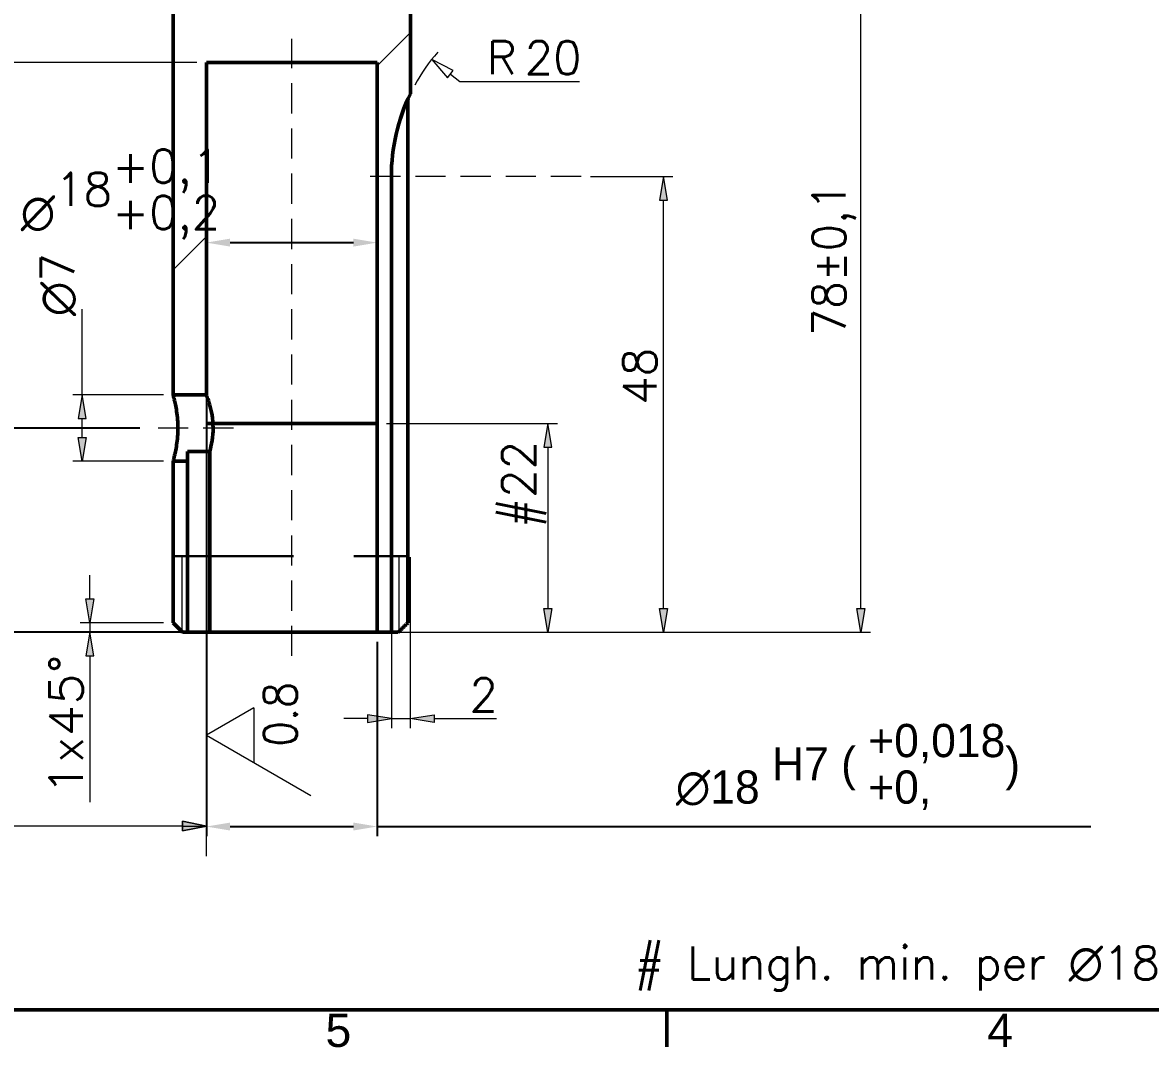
# Model space of a CAD drawing. Header units: millimetres. Extents: x 6 to 414, y 6 to 294.
# Drawn here: x 72.1 to 191, y 6 to 114 of the extents above; entities that cross this region are included whole.
import ezdxf

# ---------------------------------------------------------------- set-up
doc = ezdxf.new("R2010")
doc.units = ezdxf.units.MM
doc.linetypes.add('DASHED', pattern=[19.05, 12.7, -6.35])
doc.linetypes.add('HIDDEN2', pattern=[4.7625, 3.175, -1.5875])
doc.layers.get('0').update_dxf_attribs({"lineweight": 0, "true_color": 0xffffff})
doc.layers.get('Defpoints').update_dxf_attribs({"lineweight": 0, "true_color": 0xffffff})
for name, color, linetype, lineweight, true_color in [('Bordo_0', 7, 'Continuous', 50, 0xffffff), ('Bordo_2', 7, 'Continuous', 50, 0xffffff), ('Centro(ISO)', 7, 'Continuous', 0, 0xffffff), ('Filettatura(ISO)', 7, 'Continuous', 0, 0xffffff), ('Geometria schizzo(ISO)', 7, 'Continuous', 50, 0xffffff), ("Linea d'asse(ISO)", 7, 'Continuous', 0, 0xffffff), ('Quote(ISO)', 7, 'Continuous', 0, 0xffffff), ('Simboli(ISO)', 7, 'Continuous', 0, 0xffffff), ('Spigoli nascosti(ISO)', 7, 'DASHED', 30, 0xffffff), ('Spigoli visibili(ISO)', 7, 'Continuous', 50, 0xffffff), ('Tratteggio', 177, 'Continuous', 0, 0x3f3f7f)]:
    doc.layers.add(name, color=color, linetype=linetype, lineweight=lineweight, true_color=true_color)
doc.styles.add('EUROLLS_TESTO', font='')
doc.styles.add('Stile testo15', font='')
doc.styles.add('Stile testo43', font='')
doc.styles.add('Stile testo6', font='ARIAL.TTF')
doc.styles.get('EUROLLS_TESTO').set_extended_font_data('RomanS')
doc.styles.get('Stile testo15').set_extended_font_data('AIGDT')
doc.styles.get('Stile testo43').set_extended_font_data('RomanS')
doc.dimstyles.new('EUROLLS', dxfattribs={"dimtxt": 3.5, "dimasz": 2.5, "dimexe": 1, "dimexo": 1, "dimgap": 0.75, "dimtad": 1, "dimtxsty": 'EUROLLS_TESTO', "dimcen": 0.09, "dimclrt": 2, "dimadec": 0, "dimazin": 0, "dimtfac": 1, "dimtofl": 0, "dimtmove": 0, "dimatfit": 3, "dimfxl": 1, "dimtolj": 1, "dimarcsym": 0})

# ---------------------------------------------------------------- blocks, each defined once
blk = doc.blocks.new('Polyline_11', base_point=(112.702505, 50.782268))
at = {"layer": 'Spigoli visibili(ISO)'}
for p, q in [((111.846979, 49.945276), (111.805114, 49.904392)), ((111.888928, 49.986255), (111.846979, 49.945276)), ((111.930964, 50.02732), (111.888928, 49.986255)), ((111.973084, 50.068481), (111.930964, 50.02732)), ((112.015289, 50.109727), (111.973084, 50.068481)), ((112.057582, 50.151069), (112.015289, 50.109727)), ((112.099959, 50.192506), (112.057582, 50.151069)), ((112.142425, 50.234029), (112.099959, 50.192506)), ((112.184977, 50.275638), (112.142425, 50.234029)), ((112.227617, 50.317342), (112.184977, 50.275638)), ((112.270344, 50.359142), (112.227617, 50.317342)), ((112.313159, 50.401037), (112.270344, 50.359142)), ((112.356063, 50.443017), (112.313159, 50.401037)), ((112.399054, 50.485093), (112.356063, 50.443017)), ((112.442135, 50.527265), (112.399054, 50.485093)), ((112.485306, 50.569532), (112.442135, 50.527265)), ((112.528566, 50.611884), (112.485306, 50.569532)), ((112.571915, 50.654342), (112.528566, 50.611884)), ((112.615354, 50.696885), (112.571915, 50.654342)), ((112.658884, 50.739524), (112.615354, 50.696885)), ((112.702505, 50.782268), (112.658884, 50.739524)), ((111.721639, 49.822881), (111.680028, 49.782264)), ((111.763335, 49.863593), (111.721639, 49.822881)), ((111.805114, 49.904392), (111.763335, 49.863593))]:
    blk.add_line(p, q, dxfattribs=at)
blk = doc.blocks.new('Polyline_14', base_point=(91.455056, 74.782264))
at = {"layer": 'Spigoli visibili(ISO)'}
for p, q in [((91.455056, 74.782264), (91.46166, 74.76557)), ((91.46166, 74.76557), (91.481034, 74.715493)), ((91.481034, 74.715493), (91.512527, 74.63206)), ((91.512527, 74.63206), (91.555484, 74.515278)), ((91.555484, 74.515278), (91.608601, 74.365947)), ((91.608601, 74.365947), (91.669019, 74.187944)), ((91.669019, 74.187944), (91.733782, 73.985894)), ((91.733782, 73.985894), (91.799933, 73.764431)), ((91.799933, 73.764431), (91.866594, 73.520644)), ((91.866594, 73.520644), (91.933005, 73.250143)), ((91.933005, 73.250143), (91.995979, 72.956822)), ((91.995979, 72.956822), (92.052325, 72.64457)), ((92.052325, 72.64457), (92.098754, 72.317521)), ((92.098754, 72.317521), (92.133382, 71.98128)), ((92.133382, 71.98128), (92.155264, 71.641972)), ((92.155264, 71.641972), (92.163457, 71.30574)), ((92.104384, 70.294096), (92.059564, 69.965374)), ((92.137268, 70.631144), (92.104384, 70.294096)), ((92.157273, 70.97039), (92.137268, 70.631144)), ((92.163457, 71.30574), (92.157273, 70.97039)), ((91.87606, 69.080498), (91.809248, 68.832776)), ((91.94218, 69.354465), (91.87606, 69.080498)), ((92.004414, 69.650738), (91.94218, 69.354465)), ((92.059564, 69.965374), (92.004414, 69.650738))]:
    blk.add_line(p, q, dxfattribs=at)
blk = doc.blocks.new('Polyline_15', base_point=(88.455056, 71.282265))
at = {"layer": 'Spigoli visibili(ISO)'}
for p, q in [((87.957181, 74.774854), (87.955056, 74.782264)), ((87.963464, 74.752605), (87.957181, 74.774854)), ((87.973765, 74.715474), (87.963464, 74.752605)), ((87.987946, 74.663422), (87.973765, 74.715474)), ((88.005867, 74.596422), (87.987946, 74.663422)), ((88.027391, 74.514425), (88.005867, 74.596422)), ((88.05219, 74.417651), (88.027391, 74.514425)), ((88.079605, 74.307244), (88.05219, 74.417651)), ((88.108991, 74.184592), (88.079605, 74.307244)), ((88.139705, 74.051068), (88.108991, 74.184592)), ((88.171105, 73.908055), (88.139705, 74.051068)), ((88.202548, 73.756931), (88.171105, 73.908055)), ((88.234082, 73.595531), (88.202548, 73.756931)), ((88.265739, 73.421595), (88.234082, 73.595531)), ((88.296848, 73.236344), (88.265739, 73.421595)), ((88.326739, 73.040979), (88.296848, 73.236344)), ((88.354743, 72.836726), (88.326739, 73.040979)), ((88.380191, 72.624791), (88.354743, 72.836726)), ((88.402365, 72.40648), (88.380191, 72.624791)), ((88.420884, 72.183516), (88.402365, 72.40648)), ((88.435583, 71.957762), (88.420884, 72.183516)), ((88.446289, 71.731064), (88.435583, 71.957762)), ((88.452836, 71.505282), (88.446289, 71.731064)), ((88.455056, 71.282265), (88.452836, 71.505282))]:
    blk.add_line(p, q, dxfattribs=at)
blk = doc.blocks.new('Polyline_16', base_point=(87.955056, 67.782266))
at = {"layer": 'Spigoli visibili(ISO)'}
for p, q in [((88.380191, 69.939735), (88.402365, 70.15805)), ((88.402365, 70.15805), (88.420884, 70.381009)), ((88.420884, 70.381009), (88.435583, 70.606768)), ((88.435583, 70.606768), (88.446289, 70.833466)), ((88.446289, 70.833466), (88.452836, 71.059248)), ((88.452836, 71.059248), (88.455056, 71.282265)), ((88.202548, 68.807599), (88.234082, 68.968999)), ((88.234082, 68.968999), (88.265739, 69.14293)), ((88.265739, 69.14293), (88.296848, 69.328186)), ((88.296848, 69.328186), (88.326739, 69.523547)), ((88.326739, 69.523547), (88.354743, 69.7278)), ((88.354743, 69.7278), (88.380191, 69.939735)), ((87.955056, 67.782266), (87.957181, 67.789671)), ((87.957181, 67.789671), (87.963464, 67.811925)), ((87.963464, 67.811925), (87.973765, 67.849057)), ((87.973765, 67.849057), (87.987946, 67.901103)), ((87.987946, 67.901103), (88.005867, 67.968109)), ((88.005867, 67.968109), (88.027391, 68.050101)), ((88.027391, 68.050101), (88.05219, 68.14688)), ((88.05219, 68.14688), (88.079605, 68.257286)), ((88.079605, 68.257286), (88.108991, 68.379939)), ((88.108991, 68.379939), (88.139705, 68.513462)), ((88.139705, 68.513462), (88.171105, 68.656475)), ((88.171105, 68.656475), (88.202548, 68.807599))]:
    blk.add_line(p, q, dxfattribs=at)
blk = doc.blocks.new('Solid_7', base_point=(108.46, 41.09))
at = {"layer": 'Quote(ISO)', "linetype": 'Continuous'}
blk.add_hatch(color=0, dxfattribs=at).paths.add_polyline_path([(108.46, 40.26), (108.46, 41.09), (110.96, 40.68)])
at = {"layer": 'Quote(ISO)', "color": 0, "linetype": 'Continuous'}
for p, q in [((108.46, 41.09), (108.46, 40.26)), ((110.96, 40.68), (108.46, 41.09)), ((108.46, 40.26), (110.96, 40.68))]:
    blk.add_line(p, q, dxfattribs=at)
blk = doc.blocks.new('Solid_8', base_point=(115.46, 41.09))
at = {"layer": 'Quote(ISO)', "linetype": 'Continuous'}
blk.add_hatch(color=0, dxfattribs=at).paths.add_polyline_path([(115.46, 40.26), (115.46, 41.09), (112.96, 40.68)])
at = {"layer": 'Quote(ISO)', "color": 0, "linetype": 'Continuous'}
for p, q in [((112.96, 40.68), (115.46, 41.09)), ((115.46, 40.26), (112.96, 40.68)), ((115.46, 41.09), (115.46, 40.26))]:
    blk.add_line(p, q, dxfattribs=at)
blk = doc.blocks.new('.D_1')
at = {"layer": 'Defpoints', "color": 0, "linetype": 'Continuous'}
for p in [(110.955056, 58.312038), (112.955056, 58.675493), (110.955056, 40.675493)]:
    blk.add_point(p, dxfattribs=at)
at = {"layer": 'Quote(ISO)', "color": 0, "linetype": 'Continuous', "lineweight": 0}
for p, q in [((110.955056, 57.312038), (110.955056, 39.675493)), ((112.955056, 57.675493), (112.955056, 39.675493)), ((108.455056, 40.675493), (105.955056, 40.675493)), ((110.955056, 40.675493), (112.955056, 40.675493)), ((115.455056, 40.675493), (122.037005, 40.675493))]:
    blk.add_line(p, q, dxfattribs=at)
at = {"layer": 'Quote(ISO)', "color": 0, "linetype": 'Continuous'}
for name, p in [('Solid_7', (108.455056, 41.09216)), ('Solid_8', (115.455056, 41.09216))]:
    blk.add_blockref(name, p, dxfattribs=at)
at = {"layer": 'Quote(ISO)', "color": 0, "linetype": 'Continuous', "lineweight": 0, "insert": (119.187004, 43.175495), "char_height": 3.5, "attachment_point": 4, "line_spacing_factor": 0.899982, "style": 'EUROLLS_TESTO'}
blk.add_mtext('2', dxfattribs=at)
blk = doc.blocks.new('.TD_DIMENSION_1', base_point=(108.189034, 101.552124))
at = {"layer": 'Quote(ISO)', "color": 7, "linetype": 'Continuous', "true_color": 0xffffff}
for p, q in [((117.176674, 108.571426), (118.160843, 107.800774)), ((118.160843, 107.800774), (130.780045, 107.800774))]:
    blk.add_line(p, q, dxfattribs=at)
blk.add_lwpolyline([(117.475693, 108.953285), (115.208336, 110.11274), (116.877663, 108.189575), (117.475693, 108.953285)], dxfattribs=at)
at = {"layer": 'Quote(ISO)', "color": 7, "linetype": 'Continuous', "true_color": 0xffffff, "style": 'EUROLLS_TESTO'}
for s, p in [('R', (121.010841, 108.550774)), ('20', (125.000839, 108.550774))]:
    blk.add_text(s, height=3.5, dxfattribs=at).set_placement(p)
blk = doc.blocks.new('Solid_9', base_point=(78.76, 53.28))
at = {"layer": 'Quote(ISO)', "linetype": 'Continuous'}
blk.add_hatch(color=0, dxfattribs=at).paths.add_polyline_path([(79.59, 53.28), (78.76, 53.28), (79.17, 50.78)])
at = {"layer": 'Quote(ISO)', "color": 0, "linetype": 'Continuous'}
for p, q in [((78.76, 53.28), (79.59, 53.28)), ((79.17, 50.78), (78.76, 53.28)), ((79.59, 53.28), (79.17, 50.78))]:
    blk.add_line(p, q, dxfattribs=at)
blk = doc.blocks.new('Solid_10', base_point=(78.76, 47.28))
at = {"layer": 'Quote(ISO)', "linetype": 'Continuous'}
blk.add_hatch(color=0, dxfattribs=at).paths.add_polyline_path([(79.59, 47.28), (78.76, 47.28), (79.17, 49.78)])
at = {"layer": 'Quote(ISO)', "color": 0, "linetype": 'Continuous'}
for p, q in [((79.17, 49.78), (78.76, 47.28)), ((79.59, 47.28), (79.17, 49.78)), ((78.76, 47.28), (79.59, 47.28))]:
    blk.add_line(p, q, dxfattribs=at)
blk = doc.blocks.new('.D_2')
at = {"layer": 'Defpoints', "color": 0, "linetype": 'Continuous'}
for p in [(79.171691, 50.782264), (87.955056, 50.782264), (87.955056, 49.782264)]:
    blk.add_point(p, dxfattribs=at)
at = {"layer": 'Quote(ISO)', "color": 0, "linetype": 'Continuous', "lineweight": 0}
for p, q in [((79.171691, 53.282264), (79.171691, 55.782264)), ((86.955056, 50.782264), (78.171691, 50.782264)), ((79.171691, 50.782264), (79.171691, 49.782264)), ((86.955056, 49.782264), (78.171691, 49.782264)), ((79.171691, 47.282264), (79.171691, 31.882264))]:
    blk.add_line(p, q, dxfattribs=at)
at = {"layer": 'Quote(ISO)', "color": 0, "linetype": 'Continuous'}
for name, p in [('Solid_9', (78.755024, 53.282264)), ('Solid_10', (78.755024, 47.282264))]:
    blk.add_blockref(name, p, dxfattribs=at)
at = {"layer": 'Quote(ISO)', "color": 0, "linetype": 'Continuous', "lineweight": 0, "insert": (76.671692, 32.632263), "char_height": 3.5, "attachment_point": 4, "rotation": 90, "line_spacing_factor": 0.899982, "style": 'EUROLLS_TESTO'}
blk.add_mtext('{\\W1.11;1x45°}', dxfattribs=at)
blk = doc.blocks.new('*D39')
at = {"layer": 'Defpoints', "color": 0}
for p in [(109.455056, 90.818825), (91.455056, 88.126666), (109.455056, 88.126666)]:
    blk.add_point(p, dxfattribs=at)
at = {"layer": 'Quote(ISO)', "color": 7, "linetype": 'Continuous', "lineweight": -2}
blk.add_line((93.955056, 90.818825), (106.955056, 90.818825), dxfattribs=at)
at = {"layer": 'Quote(ISO)', "color": 7}
for points in [[(93.955056, 91.235491), (93.955056, 90.402158), (91.455056, 90.818825)], [(106.955056, 90.402158), (106.955056, 91.235491), (109.455056, 90.818825)]]:
    blk.add_solid(points, dxfattribs=at)
at = {"layer": 'Quote(ISO)', "color": 7, "lineweight": 0, "insert": (82.40876, 96.318825), "char_height": 3.5, "attachment_point": 5, "style": 'EUROLLS_TESTO'}
blk.add_mtext('\\fAIGDT|b0|i0|c0|p0;{\\fAIGDT|b0|i0;{\\fAIGDT|b0|i1;{\\H3.5;n{\\fRomanS|b0|i1;{\\fRomanS|b0|i1;{\\H3.5;\\A1;18\\S+0,1^ +0,2;}}}}}}', dxfattribs=at)
blk = doc.blocks.new('Solid_15', base_point=(53.39, 107.28))
at = {"layer": 'Quote(ISO)', "linetype": 'Continuous'}
blk.add_hatch(color=0, dxfattribs=at).paths.add_polyline_path([(54.23, 107.28), (53.39, 107.28), (53.81, 109.78)])
at = {"layer": 'Quote(ISO)', "color": 0, "linetype": 'Continuous'}
for p, q in [((53.81, 109.78), (53.39, 107.28)), ((54.23, 107.28), (53.81, 109.78)), ((53.39, 107.28), (54.23, 107.28))]:
    blk.add_line(p, q, dxfattribs=at)
blk = doc.blocks.new('Solid_16', base_point=(53.39, 52.28))
at = {"layer": 'Quote(ISO)', "linetype": 'Continuous'}
blk.add_hatch(color=0, dxfattribs=at).paths.add_polyline_path([(54.23, 52.28), (53.39, 52.28), (53.81, 49.78)])
at = {"layer": 'Quote(ISO)', "color": 0, "linetype": 'Continuous'}
for p, q in [((53.39, 52.28), (54.23, 52.28)), ((53.81, 49.78), (53.39, 52.28)), ((54.23, 52.28), (53.81, 49.78))]:
    blk.add_line(p, q, dxfattribs=at)
blk = doc.blocks.new('.D_5')
at = {"layer": 'Defpoints', "color": 0, "linetype": 'Continuous'}
for p in [(91.455056, 109.782264), (53.809248, 49.782264), (91.809248, 49.782264)]:
    blk.add_point(p, dxfattribs=at)
at = {"layer": 'Quote(ISO)', "color": 0, "linetype": 'Continuous', "lineweight": 0}
for p, q in [((90.455056, 109.782264), (52.809248, 109.782264)), ((53.809248, 107.282264), (53.809248, 52.282264)), ((90.809248, 49.782264), (52.809248, 49.782264))]:
    blk.add_line(p, q, dxfattribs=at)
at = {"layer": 'Quote(ISO)', "color": 0, "linetype": 'Continuous'}
for name, p in [('Solid_15', (53.392581, 107.282264)), ('Solid_16', (53.392581, 52.282264))]:
    blk.add_blockref(name, p, dxfattribs=at)
at = {"layer": 'Quote(ISO)', "color": 0, "linetype": 'Continuous', "lineweight": 0, "insert": (50.975914, 72.057266), "char_height": 3.5, "attachment_point": 4, "rotation": 90, "line_spacing_factor": 0.899982, "style": 'EUROLLS_TESTO'}
blk.add_mtext('{\\W0.97;60±0,1}', dxfattribs=at)
blk = doc.blocks.new('*D43')
at = {"layer": 'Defpoints', "color": 0}
for p in [(85.455056, 71.282264), (70.231667, 49.782264), (91.809248, 49.782264)]:
    blk.add_point(p, dxfattribs=at)
at = {"layer": 'Quote(ISO)', "color": 7, "linetype": 'Continuous', "lineweight": -2}
for p, q in [((84.455056, 71.282264), (69.231667, 71.282264)), ((70.231667, 68.782264), (70.231667, 52.282264)), ((90.809248, 49.782264), (69.231667, 49.782264))]:
    blk.add_line(p, q, dxfattribs=at)
at = {"layer": 'Quote(ISO)', "color": 7}
for points in [[(70.648333, 68.782264), (69.815, 68.782264), (70.231667, 71.282264)], [(69.815, 52.282264), (70.648333, 52.282264), (70.231667, 49.782264)]]:
    blk.add_solid(points, dxfattribs=at)
at = {"layer": 'Quote(ISO)', "color": 7, "lineweight": 0, "insert": (67.398333, 60.532264), "char_height": 3.5, "attachment_point": 5, "rotation": 90, "style": 'EUROLLS_TESTO'}
blk.add_mtext('\\fRomanS|b0|i0|c0|p0;\\A1;21,5', dxfattribs=at)
blk = doc.blocks.new('Solid_17', base_point=(77.96, 70.28))
at = {"layer": 'Quote(ISO)', "linetype": 'Continuous'}
blk.add_hatch(color=0, dxfattribs=at).paths.add_polyline_path([(78.79, 70.28), (77.96, 70.28), (78.38, 67.78)])
at = {"layer": 'Quote(ISO)', "color": 0, "linetype": 'Continuous'}
for p, q in [((77.96, 70.28), (78.79, 70.28)), ((78.38, 67.78), (77.96, 70.28)), ((78.79, 70.28), (78.38, 67.78))]:
    blk.add_line(p, q, dxfattribs=at)
blk = doc.blocks.new('Solid_18', base_point=(77.96, 72.28))
at = {"layer": 'Quote(ISO)', "linetype": 'Continuous'}
blk.add_hatch(color=0, dxfattribs=at).paths.add_polyline_path([(78.79, 72.28), (77.96, 72.28), (78.38, 74.78)])
at = {"layer": 'Quote(ISO)', "color": 0, "linetype": 'Continuous'}
for p, q in [((78.38, 74.78), (77.96, 72.28)), ((78.79, 72.28), (78.38, 74.78)), ((77.96, 72.28), (78.79, 72.28))]:
    blk.add_line(p, q, dxfattribs=at)
blk = doc.blocks.new('.D_6')
at = {"layer": 'Defpoints', "color": 0, "linetype": 'Continuous'}
for p in [(87.955056, 74.782264), (78.376786, 67.782264), (87.955056, 67.782264)]:
    blk.add_point(p, dxfattribs=at)
at = {"layer": 'Quote(ISO)', "color": 0, "linetype": 'Continuous', "lineweight": 0}
for p, q in [((78.376786, 74.782264), (78.376786, 83.824283)), ((86.955056, 74.782264), (77.376786, 74.782264)), ((78.376786, 70.282264), (78.376786, 72.282264)), ((86.955056, 67.782264), (77.376786, 67.782264))]:
    blk.add_line(p, q, dxfattribs=at)
at = {"layer": 'Quote(ISO)', "color": 0, "linetype": 'Continuous'}
for name, p in [('Solid_18', (77.96012, 72.282264)), ('Solid_17', (77.96012, 70.282264))]:
    blk.add_blockref(name, p, dxfattribs=at)
at = {"layer": 'Quote(ISO)', "color": 0, "linetype": 'Continuous', "lineweight": 0, "insert": (75.876785, 83.073784), "char_height": 3.5, "attachment_point": 4, "rotation": 90, "line_spacing_factor": 0.899982, "style": 'EUROLLS_TESTO'}
blk.add_mtext('{\\fAIGDT|b0|i0|c0|p0;{\\fAIGDT|b0|i0;{\\fAIGDT|b0|i1;{\\H1x;n{\\fRomanS|b0|i1;{\\fRomanS|b0|i1;{\\H1x;7}}}}}}}', dxfattribs=at)
blk = doc.blocks.new('Solid_19', base_point=(139.22, 52.28))
at = {"layer": 'Quote(ISO)', "linetype": 'Continuous'}
blk.add_hatch(color=0, dxfattribs=at).paths.add_polyline_path([(140.05, 52.28), (139.22, 52.28), (139.64, 49.78)])
at = {"layer": 'Quote(ISO)', "color": 0, "linetype": 'Continuous'}
for p, q in [((139.22, 52.28), (140.05, 52.28)), ((139.64, 49.78), (139.22, 52.28)), ((140.05, 52.28), (139.64, 49.78))]:
    blk.add_line(p, q, dxfattribs=at)
blk = doc.blocks.new('Solid_20', base_point=(139.22, 95.28))
at = {"layer": 'Quote(ISO)', "linetype": 'Continuous'}
blk.add_hatch(color=0, dxfattribs=at).paths.add_polyline_path([(140.05, 95.28), (139.22, 95.28), (139.64, 97.78)])
at = {"layer": 'Quote(ISO)', "color": 0, "linetype": 'Continuous'}
for p, q in [((139.64, 97.78), (139.22, 95.28)), ((140.05, 95.28), (139.64, 97.78)), ((139.22, 95.28), (140.05, 95.28))]:
    blk.add_line(p, q, dxfattribs=at)
blk = doc.blocks.new('.D_7')
at = {"layer": 'Defpoints', "color": 0, "linetype": 'Continuous'}
for p in [(130.955056, 97.782264), (139.636444, 97.782264), (109.455056, 49.782264)]:
    blk.add_point(p, dxfattribs=at)
at = {"layer": 'Quote(ISO)', "color": 0, "linetype": 'Continuous', "lineweight": 0}
for p, q in [((131.955056, 97.782264), (140.636444, 97.782264)), ((139.636444, 52.282264), (139.636444, 95.282264)), ((110.455056, 49.782264), (140.636444, 49.782264))]:
    blk.add_line(p, q, dxfattribs=at)
at = {"layer": 'Quote(ISO)', "color": 0, "linetype": 'Continuous'}
for name, p in [('Solid_20', (139.219777, 95.282264)), ('Solid_19', (139.219777, 52.282264))]:
    blk.add_blockref(name, p, dxfattribs=at)
at = {"layer": 'Quote(ISO)', "color": 0, "linetype": 'Continuous', "lineweight": 0, "insert": (137.136444, 73.732262), "char_height": 3.5, "attachment_point": 4, "rotation": 90, "line_spacing_factor": 0.899982, "style": 'EUROLLS_TESTO'}
blk.add_mtext('48', dxfattribs=at)
blk = doc.blocks.new('Solid_37', base_point=(160.03, 52.28))
at = {"layer": 'Quote(ISO)', "linetype": 'Continuous'}
blk.add_hatch(color=0, dxfattribs=at).paths.add_polyline_path([(160.86, 52.28), (160.03, 52.28), (160.45, 49.78)])
at = {"layer": 'Quote(ISO)', "color": 0, "linetype": 'Continuous'}
for p, q in [((160.03, 52.28), (160.86, 52.28)), ((160.45, 49.78), (160.03, 52.28)), ((160.86, 52.28), (160.45, 49.78))]:
    blk.add_line(p, q, dxfattribs=at)
blk = doc.blocks.new('Solid_38', base_point=(160.03, 125.28))
at = {"layer": 'Quote(ISO)', "linetype": 'Continuous'}
blk.add_hatch(color=0, dxfattribs=at).paths.add_polyline_path([(160.86, 125.28), (160.03, 125.28), (160.45, 127.78)])
at = {"layer": 'Quote(ISO)', "color": 0, "linetype": 'Continuous'}
for p, q in [((160.45, 127.78), (160.03, 125.28)), ((160.86, 125.28), (160.45, 127.78)), ((160.03, 125.28), (160.86, 125.28))]:
    blk.add_line(p, q, dxfattribs=at)
blk = doc.blocks.new('.D_16')
at = {"layer": 'Defpoints', "color": 0, "linetype": 'Continuous'}
for p in [(114.955056, 127.782264), (160.446033, 127.782264), (109.455056, 49.782264)]:
    blk.add_point(p, dxfattribs=at)
at = {"layer": 'Quote(ISO)', "color": 0, "linetype": 'Continuous', "lineweight": 0}
for p, q in [((115.955056, 127.782264), (161.446033, 127.782264)), ((160.446033, 52.282264), (160.446033, 125.282264)), ((110.455056, 49.782264), (161.446033, 49.782264))]:
    blk.add_line(p, q, dxfattribs=at)
at = {"layer": 'Quote(ISO)', "color": 0, "linetype": 'Continuous'}
for name, p in [('Solid_38', (160.029366, 125.282264)), ('Solid_37', (160.029366, 52.282264))]:
    blk.add_blockref(name, p, dxfattribs=at)
at = {"layer": 'Quote(ISO)', "color": 0, "linetype": 'Continuous', "lineweight": 0, "insert": (157.612701, 80.982262), "char_height": 3.5, "attachment_point": 4, "rotation": 90, "line_spacing_factor": 0.899982, "style": 'EUROLLS_TESTO'}
blk.add_mtext('{\\W0.96;78±0,1}', dxfattribs=at)
blk = doc.blocks.new('Solid_39', base_point=(127.04, 69.28))
at = {"layer": 'Quote(ISO)', "linetype": 'Continuous'}
blk.add_hatch(color=0, dxfattribs=at).paths.add_polyline_path([(127.87, 69.28), (127.04, 69.28), (127.46, 71.78)])
at = {"layer": 'Quote(ISO)', "color": 0, "linetype": 'Continuous'}
for p, q in [((127.46, 71.78), (127.04, 69.28)), ((127.87, 69.28), (127.46, 71.78)), ((127.04, 69.28), (127.87, 69.28))]:
    blk.add_line(p, q, dxfattribs=at)
blk = doc.blocks.new('Solid_40', base_point=(127.04, 52.28))
at = {"layer": 'Quote(ISO)', "linetype": 'Continuous'}
blk.add_hatch(color=0, dxfattribs=at).paths.add_polyline_path([(127.87, 52.28), (127.04, 52.28), (127.46, 49.78)])
at = {"layer": 'Quote(ISO)', "color": 0, "linetype": 'Continuous'}
for p, q in [((127.04, 52.28), (127.87, 52.28)), ((127.46, 49.78), (127.04, 52.28)), ((127.87, 52.28), (127.46, 49.78))]:
    blk.add_line(p, q, dxfattribs=at)
blk = doc.blocks.new('.D_17')
at = {"layer": 'Defpoints', "color": 0, "linetype": 'Continuous'}
for p in [(109.455056, 71.782264), (109.455056, 49.782264), (127.455056, 49.782264)]:
    blk.add_point(p, dxfattribs=at)
at = {"layer": 'Quote(ISO)', "color": 0, "linetype": 'Continuous', "lineweight": 0}
for p, q in [((110.455056, 71.782264), (128.455056, 71.782264)), ((127.455056, 69.282264), (127.455056, 52.282264)), ((110.455056, 49.782264), (128.455056, 49.782264))]:
    blk.add_line(p, q, dxfattribs=at)
at = {"layer": 'Quote(ISO)', "color": 0, "linetype": 'Continuous'}
for name, p in [('Solid_39', (127.038389, 69.282264)), ('Solid_40', (127.038389, 52.282264))]:
    blk.add_blockref(name, p, dxfattribs=at)
at = {"layer": 'Quote(ISO)', "color": 0, "linetype": 'Continuous', "lineweight": 0, "insert": (124.955055, 60.782265), "char_height": 3.5, "attachment_point": 4, "rotation": 90, "line_spacing_factor": 0.899982, "style": 'EUROLLS_TESTO'}
blk.add_mtext('{\\fRomanS|b0|i0;{\\fRomanS|b0|i1;{\\H1x;#{\\fRomanS|b0|i1;{\\fRomanS|b0|i1;{\\H1x;22}}}}}}', dxfattribs=at)
blk = doc.blocks.new('*D85')
at = {"layer": 'Defpoints', "color": 0}
for p in [(91.455056, 74.782264), (109.455056, 49.782264), (109.455056, 29.308771)]:
    blk.add_point(p, dxfattribs=at)
at = {"layer": 'Quote(ISO)', "color": 7, "linetype": 'Continuous', "lineweight": -2}
for p, q in [((91.455056, 73.782264), (91.455056, 28.308771)), ((109.455056, 48.782264), (109.455056, 28.308771)), ((93.955056, 29.308771), (106.955056, 29.308771)), ((109.455056, 29.308771), (184.664617, 29.308771))]:
    blk.add_line(p, q, dxfattribs=at)
at = {"layer": 'Quote(ISO)', "color": 7}
for points in [[(93.955056, 29.725438), (93.955056, 28.892104), (91.455056, 29.308771)], [(106.955056, 28.892104), (106.955056, 29.725438), (109.455056, 29.308771)]]:
    blk.add_solid(points, dxfattribs=at)
at = {"layer": 'Quote(ISO)', "color": 7, "lineweight": 0, "insert": (159.081284, 35.392104), "char_height": 3.5, "attachment_point": 5, "style": 'EUROLLS_TESTO'}
blk.add_mtext('\\fAIGDT|b0|i0|c0|p0;{\\fAIGDT|b0|i0;{\\fAIGDT|b0|i1;{\\H3.5;n{\\fRomanS|b0|i1;{\\fRomanS|b0|i1;{\\H3.5;}}}}}}\\A1;18 H7 ( \\S+0,018^ +0,;)', dxfattribs=at)
blk = doc.blocks.new('Polyline_1', base_point=(10, 10))
at = {"layer": 'Bordo_0'}
blk.add_line((410, 10), (10, 10), dxfattribs=at)
blk = doc.blocks.new('Bordi Default Border')
at = {"layer": 'Bordo_0'}
blk.add_line((140, 10), (140, 6.1), dxfattribs=at)
blk.add_blockref('Polyline_1', (10, 10), dxfattribs=at)
at = {"layer": 'Bordo_2', "char_height": 3.5, "attachment_point": 7, "line_spacing_factor": 0.899982, "style": 'Stile testo6'}
for s, insert in [('5', (104.011909, 6.041311)), ('4', (173.753113, 6.1))]:
    blk.add_mtext(s, dxfattribs=dict(at, insert=insert))
blk = doc.blocks.new('Identificatore stato della superficie11')
at = {"layer": 'Simboli(ISO)', "color": 0, "linetype": 'Continuous', "lineweight": 0}
for p, q in [((91.455056, 71.382264), (91.455056, 74.782264)), ((91.455056, 35.755654), (91.455056, 71.182264))]:
    blk.add_line(p, q, dxfattribs=at)
at = {"layer": 'Simboli(ISO)'}
for p, q in [((96.465056, 41.817405), (91.465056, 38.930654)), ((96.465056, 41.817405), (96.465056, 36.043903)), ((91.465056, 38.930654), (102.465056, 32.579801))]:
    blk.add_line(p, q, dxfattribs=at)
at = {"layer": 'Simboli(ISO)', "insert": (100.998924, 37.704678), "char_height": 3.5, "attachment_point": 7, "rotation": 90, "line_spacing_factor": 0.899982, "style": 'Stile testo43'}
blk.add_mtext('{\\W0.91;0.8}', dxfattribs=at)
blk = doc.blocks.new('Polyline_7', base_point=(88.955059, 28.860538))
at = {"layer": 'Simboli(ISO)', "color": 0, "linetype": 'Continuous', "lineweight": 0}
for p, q in [((91.455059, 29.360538), (88.955059, 29.860537)), ((88.955059, 29.860537), (88.955059, 28.860538)), ((88.955059, 28.860538), (91.455059, 29.360538))]:
    blk.add_line(p, q, dxfattribs=at)
blk = doc.blocks.new('Solid_6', base_point=(91.46, 29.36))
at = {"layer": 'Simboli(ISO)'}
blk.add_hatch(color=0, dxfattribs=at).paths.add_polyline_path([(88.96, 28.86), (91.46, 29.36), (88.96, 29.86)])
at = {"layer": 'Simboli(ISO)', "color": 0}
for p, q in [((88.96, 28.86), (88.96, 29.86)), ((88.96, 29.86), (91.46, 29.36)), ((91.46, 29.36), (88.96, 28.86))]:
    blk.add_line(p, q, dxfattribs=at)
blk = doc.blocks.new('Identificatore quotature e &tolleranze geometriche3')
at = {"layer": 'Simboli(ISO)'}
for p, q in [((47.222091, 32.860538), (70.936656, 32.860538)), ((47.222091, 32.860538), (47.222091, 25.860538)), ((53.907902, 32.860538), (53.907902, 25.860538)), ((66.864372, 32.860538), (66.864372, 25.860538)), ((70.936656, 32.860538), (70.936656, 25.860538)), ((47.222091, 25.860538), (70.936656, 25.860538))]:
    blk.add_line(p, q, dxfattribs=at)
at = {"layer": 'Simboli(ISO)', "color": 0, "linetype": 'Continuous', "lineweight": 0}
for p, q in [((91.455056, 29.360538), (88.955056, 29.860538)), ((88.955056, 29.860538), (88.955056, 28.860538)), ((91.455056, 26.185538), (91.455056, 30.308772)), ((74.111656, 29.360538), (70.936656, 29.360538)), ((88.955056, 29.360538), (74.111656, 29.360538)), ((88.955056, 29.360538), (91.455056, 29.360538)), ((88.955056, 28.860538), (91.455056, 29.360538))]:
    blk.add_line(p, q, dxfattribs=at)
blk.add_blockref('Polyline_7', (88.955059, 28.860538), dxfattribs=at)
at = {"layer": 'Simboli(ISO)', "color": 0}
blk.add_blockref('Solid_6', (91.455059, 29.360538), dxfattribs=at)
at = {"layer": 'Simboli(ISO)', "char_height": 3.5, "attachment_point": 7, "line_spacing_factor": 0.899982}
for s, insert, style in [('{\\W0.87;0,02}', (55.281925, 27.203201), 'Stile testo43'), ('A', (67.662224, 27.544254), 'Stile testo43'), ('r', (48.185959, 26.794659), 'Stile testo15')]:
    blk.add_mtext(s, dxfattribs=dict(at, insert=insert, style=style))

msp = doc.modelspace()

# ---------------------------------------------------------------- hatches: boundary and pattern name
at = {"layer": 'Tratteggio'}
h = msp.add_hatch(dxfattribs=at)
h.set_pattern_fill('ANSI_31', color=256, scale=25.4, style=0, pattern_type=2)
h.set_pattern_definition([(45, (0, 0), (-57.025, 57.025), [])])
h.paths.add_polyline_path([(107.8341, 134.7823), (106.4551, 134.7823), (106.4551, 130.7823), (107.8341, 130.7823)])
h.paths.add_polyline_path([(94.4551, 130.7823), (94.4551, 134.7823), (88.4551, 134.7823), (88.4551, 130.7823)], flags=0)
h.paths.add_polyline_path([(89.4551, 57.7823), (89.4551, 67.7823), (87.9551, 67.7823), (87.9551, 50.7823), (88.9551, 49.7823), (89.4551, 49.7823)], flags=0)
h.paths.add_polyline_path([(111.0761, 130.7823), (112.4551, 130.7823), (112.4551, 134.7823), (111.0761, 134.7823)], flags=0)
edge = h.paths.add_edge_path(flags=0)
edge.add_line((110.9551, 57.7823), (110.9551, 97.7823))
edge.add_ellipse((130.9551, 97.7823), major_axis=(-20, 0), ratio=1, start_angle=334.158067, end_angle=360, ccw=False)
edge.add_line((112.9551, 106.5001), (112.9551, 117.7823))
edge.add_line((112.9551, 117.7823), (112.4551, 117.7823))
edge.add_line((112.4551, 117.7823), (112.4551, 124.7823))
edge.add_line((112.4551, 124.7823), (106.4551, 124.7823))
edge.add_line((106.4551, 124.7823), (106.4551, 117.7823))
edge.add_line((106.4551, 117.7823), (94.4551, 117.7823))
edge.add_line((94.4551, 117.7823), (94.4551, 124.7823))
edge.add_line((94.4551, 124.7823), (88.4551, 124.7823))
edge.add_line((88.4551, 124.7823), (88.4551, 117.7823))
edge.add_line((88.4551, 117.7823), (87.9551, 117.7823))
edge.add_line((87.9551, 117.7823), (87.9551, 74.7823))
edge.add_line((87.9551, 74.7823), (91.4551, 74.7823))
edge.add_line((91.4551, 74.7823), (91.4551, 109.7823))
edge.add_line((91.4551, 109.7823), (109.4551, 109.7823))
edge.add_line((109.4551, 109.7823), (109.4551, 57.7823))
edge.add_line((109.4551, 57.7823), (109.4551, 49.7823))
edge.add_line((109.4551, 49.7823), (110.9551, 49.7823))
edge.add_line((110.9551, 49.7823), (110.9551, 57.7823))

# ---------------------------------------------------------------- linework, layer by layer
at = {"layer": 'Centro(ISO)', "linetype": 'HIDDEN2'}
msp.add_line((130.9551, 97.7823), (108.4551, 97.7823), dxfattribs=at)
at = {"layer": 'Filettatura(ISO)'}
for p, q in [((88.8611, 57.7823), (88.8611, 49.8763)), ((111.7763, 49.8763), (111.7763, 57.7823))]:
    msp.add_line(p, q, dxfattribs=at)
at = {"layer": 'Geometria schizzo(ISO)'}
msp.add_line((91.4551, 71.7823), (109.4551, 71.7823), dxfattribs=at)
at = {"layer": "Linea d'asse(ISO)", "linetype": 'HIDDEN2'}
for p, q in [((100.4551, 47.2823), (100.4551, 112.2823)), ((94.3092, 71.2823), (85.4551, 71.2823))]:
    msp.add_line(p, q, dxfattribs=at)
at = {"layer": 'Quote(ISO)'}
msp.add_arc((130.9551, 97.7823), 20, 139.072489, 151.293278, dxfattribs=at)
at = {"layer": 'Spigoli nascosti(ISO)'}
msp.add_line((87.9551, 57.7823), (112.7025, 57.7823), dxfattribs=at)
at = {"layer": 'Spigoli visibili(ISO)'}
for p, q in [((87.9551, 117.7823), (87.9551, 74.7823)), ((112.9551, 106.5001), (112.9551, 117.7823)), ((91.4551, 74.7823), (91.4551, 109.7823)), ((91.4551, 109.7823), (109.4551, 109.7823)), ((109.4551, 109.7823), (109.4551, 49.7823)), ((112.7025, 105.9581), (112.7025, 50.7823)), ((110.9551, 49.7823), (110.9551, 97.7823)), ((87.9551, 74.7823), (91.4551, 74.7823)), ((89.4551, 67.7823), (87.9551, 67.7823)), ((87.9551, 67.7823), (87.9551, 50.7823)), ((89.4551, 68.8328), (89.4551, 67.7823)), ((91.8092, 68.8328), (89.4551, 68.8328)), ((89.4551, 49.7823), (89.4551, 67.7823)), ((91.8092, 68.8328), (91.8092, 49.7823)), ((87.9551, 50.7823), (88.9551, 49.7823)), ((88.9551, 49.7823), (89.4551, 49.7823)), ((91.8092, 49.7823), (89.4551, 49.7823)), ((109.4551, 49.7823), (91.8092, 49.7823)), ((109.4551, 49.7823), (110.9551, 49.7823)), ((111.68, 49.7823), (110.9551, 49.7823))]:
    msp.add_line(p, q, dxfattribs=at)
msp.add_arc((130.9551, 97.7823), 20, 154.158067, 180, dxfattribs=at)

# ---------------------------------------------------------------- block references
at = {"linetype": 'Continuous', "lineweight": 30}
msp.add_blockref('Bordi Default Border', (0, 0), dxfattribs=at)
at = {"color": 1, "linetype": 'Continuous', "lineweight": 30, "true_color": 0xff0000}
for name in ['.D_16', '.D_5', '.D_7', '.D_6', '.D_17', '.D_1', '.D_2']:
    msp.add_blockref(name, (0, 0), dxfattribs=at)
at = {"layer": 'Quote(ISO)', "color": 7, "linetype": 'Continuous', "lineweight": 0, "true_color": 0xffffff}
msp.add_blockref('.TD_DIMENSION_1', (108.189, 101.5521), dxfattribs=at)
at = {"layer": 'Simboli(ISO)', "linetype": 'Continuous', "lineweight": 30}
for name in ['Identificatore stato della superficie11', 'Identificatore quotature e &tolleranze geometriche3']:
    msp.add_blockref(name, (0, 0), dxfattribs=at)
at = {"layer": 'Spigoli visibili(ISO)'}
for name, p in [('Polyline_15', (88.4551, 71.2823)), ('Polyline_14', (91.4551, 74.7823)), ('Polyline_16', (87.9551, 67.7823)), ('Polyline_11', (112.7025, 50.7823))]:
    msp.add_blockref(name, p, dxfattribs=at)

# ---------------------------------------------------------------- texts
at = {"layer": 'Simboli(ISO)', "color": 7, "true_color": 0xffffff, "insert": (136.5865, 14.3553), "char_height": 3.5, "width": 73.880104, "attachment_point": 4, "line_spacing_factor": 0.899982, "style": 'EUROLLS_TESTO'}
msp.add_mtext('{\\fRomanS|b0|i0;\\fRomanS|b0|i1;\\H1x;#\\fRomanS|b0|i1;\\fRomanS|b0|i1;\\H1x; Lungh. min. per \\fAIGDT|b0|i1;\\fAIGDT|b0|i1;\\H1x;n\\fRomanS|b0|i1;\\fRomanS|b0|i1;\\H1x;18 H7}', dxfattribs=at)

# ---------------------------------------------------------------- dimensions: what is measured, and where the dimension line sits
at = {"layer": 'Quote(ISO)', "color": 7, "linetype": 'Continuous', "lineweight": 0, "true_color": 0xffffff}
dim = msp.add_linear_dim(base=(109.4551, 90.8188), p1=(91.4551, 88.1267), p2=(109.4551, 88.1267), angle=0, text='\\fAIGDT|b0|i0|c0|p0;{\\fAIGDT|b0|i0;{\\fAIGDT|b0|i1;{\\H3.5;n{\\fRomanS|b0|i1;{\\fRomanS|b0|i1;{\\H3.5;<>}}}}}}', dimstyle='EUROLLS', override={"dimrnd": 0, "dimpost": '<>', "dimse1": 1, "dimse2": 1, "dimclrd": 7, "dimclre": 7, "dimclrt": 7, "dimtol": 1, "dimtp": 0.1, "dimtm": -0.2, "dimtmove": 0}, dxfattribs=at)
dim.commit()
dim.dimension.update_dxf_attribs({"geometry": '*D39', "text_midpoint": (82.4088, 90.8188), "dimtype": 161})
dim = msp.add_linear_dim(base=(109.4551, 29.3088), p1=(91.4551, 74.7823), p2=(109.4551, 49.7823), text='\\fAIGDT|b0|i0|c0|p0;{\\fAIGDT|b0|i0;{\\fAIGDT|b0|i1;{\\H3.5;n{\\fRomanS|b0|i1;{\\fRomanS|b0|i1;{\\H3.5;}}}}}}<> H7 ( \\S+0,018^ +0,;)', dimstyle='EUROLLS', override={"dimrnd": 0, "dimpost": '<>', "dimclrd": 7, "dimclre": 7, "dimclrt": 7, "dimtdec": 3, "dimtmove": 0}, dxfattribs=at)
dim.commit()
dim.dimension.update_dxf_attribs({"geometry": '*D85', "text_midpoint": (159.0813, 29.3088), "dimtype": 160})
dim = msp.add_linear_dim(base=(70.2317, 49.7823), p1=(85.4551, 71.2823), p2=(91.8092, 49.7823), angle=90, text='\\fRomanS|b0|i0|c0|p0;<>', dimstyle='EUROLLS', override={"dimjust": 0, "dimrnd": 0, "dimpost": '<>', "dimse1": 0, "dimse2": 0, "dimclrd": 7, "dimclre": 7, "dimclrt": 7}, dxfattribs=at)
dim.commit()
dim.dimension.update_dxf_attribs({"geometry": '*D43', "text_midpoint": (67.3983, 60.5323)})

doc.saveas('drawing.dxf')
